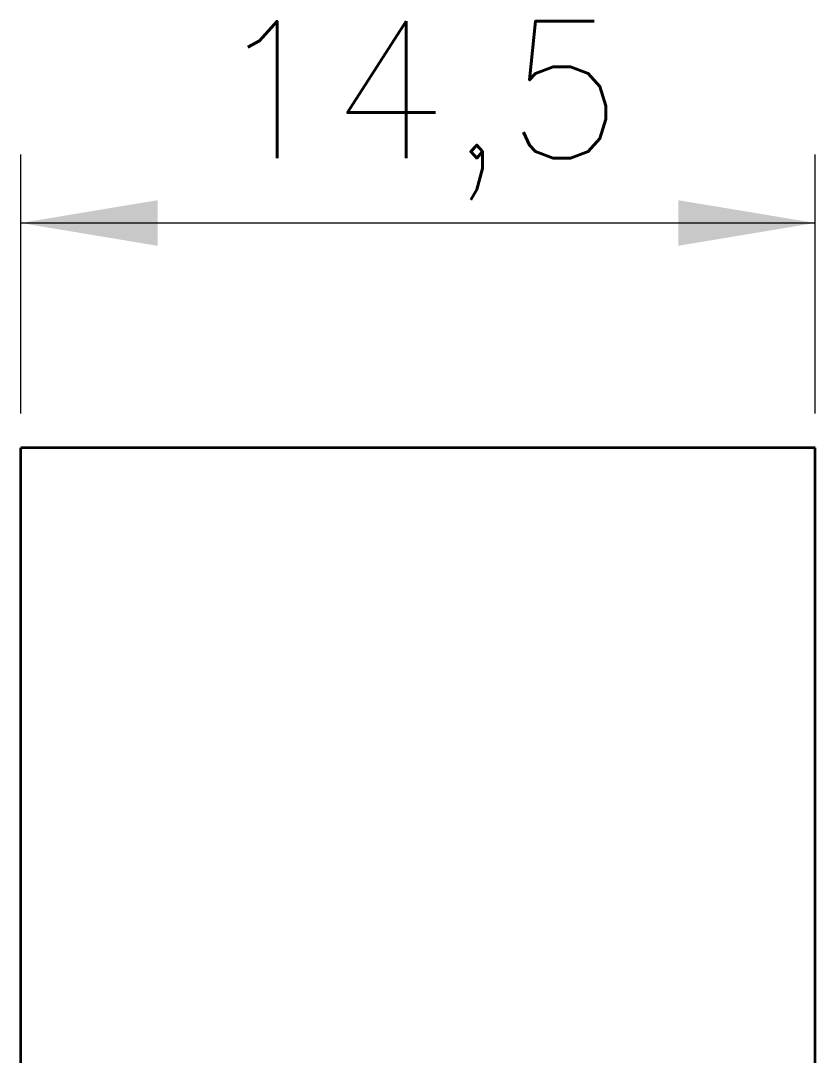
# Model space of a CAD drawing. Header units: millimetres. Extents: x -148 to 148, y -105 to 105.
# Drawn here: x -45.58 to -31.08, y 36.99 to 55.88 of the extents above; entities that cross this region are included whole.
import ezdxf

# ---------------------------------------------------------------- set-up
doc = ezdxf.new("R2010")
doc.units = ezdxf.units.MM
doc.layers.add('尺寸线层', color=3, linetype='Continuous', lineweight=18)
doc.layers.add('粗实线层', color=7, linetype='Continuous', lineweight=35)
doc.styles.get("Standard").update_dxf_attribs({"font": 'txt.shx'})
doc.dimstyles.get("Standard").update_dxf_attribs({"dimtxt": 0.18, "dimasz": 0.18, "dimexe": 0.18, "dimexo": 0.0625, "dimgap": 0.09, "dimtad": 0, "dimtih": 1, "dimtoh": 1, "dimdec": 4, "dimzin": 0, "dimdsep": 46, "dimtxsty": 'Standard', "dimcen": 0.09, "dimdle": 0.36, "dimadec": 0, "dimazin": 0, "dimtfac": 1, "dimtdec": 4, "dimtofl": 0, "dimtmove": 0, "dimatfit": 3, "dimfxl": 0, "dimtolj": 1, "dimarcsym": 0})

# ---------------------------------------------------------------- blocks, each defined once
blk = doc.blocks.new('*X12')
at = {"layer": '尺寸线层', "linetype": 'Continuous'}
for points in [[(-45.58, 52.188), (-43.08, 52.604), (-43.08, 51.771)], [(-31.08, 52.188), (-33.58, 52.604), (-33.58, 51.771)]]:
    blk.add_hatch(color=0, dxfattribs=at).paths.add_polyline_path(points, flags=0)
at = {"layer": '尺寸线层', "color": 0, "linetype": 'Continuous'}
for p, q in [((-45.58, 48.706), (-45.58, 53.438)), ((-31.08, 48.706), (-31.08, 53.438)), ((-45.58, 52.188), (-31.08, 52.188))]:
    blk.add_line(p, q, dxfattribs=at)
at = {"layer": '尺寸线层', "color": 0, "insert": (-38.33, 54.241), "char_height": 2.5, "width": 9.64286, "attachment_point": 5}
blk.add_mtext('14,5', dxfattribs=at)

msp = doc.modelspace()

# ---------------------------------------------------------------- linework, layer by layer
at = {"layer": '粗实线层', "color": 7, "lineweight": 35, "ltscale": 0.4075}
for p, q in [((-45.58, 31.781), (-45.58, 48.081)), ((-31.08, 31.781), (-31.08, 48.081))]:
    msp.add_line(p, q, dxfattribs=at)
at = {"layer": '粗实线层', "color": 7, "lineweight": 35, "ltscale": 0.3625}
msp.add_line((-31.08, 48.081), (-45.58, 48.081), dxfattribs=at)
at = {"layer": '粗实线层', "color": 7, "lineweight": 35, "ltscale": 0.00236}
msp.add_line((-42.672, 48.081), (-42.766, 48.081), dxfattribs=at)
at = {"layer": '粗实线层', "color": 7, "lineweight": 35, "ltscale": 0.000133133}
msp.add_line((-42.666, 48.081), (-42.672, 48.081), dxfattribs=at)
at = {"layer": '粗实线层', "color": 7, "lineweight": 35, "ltscale": 0.000124359}
msp.add_line((-42.661, 48.081), (-42.666, 48.081), dxfattribs=at)
at = {"layer": '粗实线层', "color": 7, "lineweight": 35, "ltscale": 0.000115967}
msp.add_line((-42.657, 48.081), (-42.661, 48.081), dxfattribs=at)
at = {"layer": '粗实线层', "color": 7, "lineweight": 35, "ltscale": 0.000107193}
msp.add_line((-42.652, 48.081), (-42.657, 48.081), dxfattribs=at)
at = {"layer": '粗实线层', "color": 7, "lineweight": 35, "ltscale": 9.86099e-05}
for p, q in [((-42.648, 48.081), (-42.652, 48.081)), ((-37.972, 48.081), (-37.976, 48.081))]:
    msp.add_line(p, q, dxfattribs=at)
at = {"layer": '粗实线层', "color": 7, "lineweight": 35, "ltscale": 9.02176e-05}
msp.add_line((-42.645, 48.081), (-42.648, 48.081), dxfattribs=at)
at = {"layer": '粗实线层', "color": 7, "lineweight": 35, "ltscale": 8.14438e-05}
msp.add_line((-42.641, 48.081), (-42.645, 48.081), dxfattribs=at)
at = {"layer": '粗实线层', "color": 7, "lineweight": 35, "ltscale": 7.30515e-05}
msp.add_line((-42.639, 48.081), (-42.641, 48.081), dxfattribs=at)
at = {"layer": '粗实线层', "color": 7, "lineweight": 35, "ltscale": 6.42777e-05}
msp.add_line((-42.636, 48.081), (-42.639, 48.081), dxfattribs=at)
at = {"layer": '粗实线层', "color": 7, "lineweight": 35, "ltscale": 5.58853e-05}
msp.add_line((-42.634, 48.081), (-42.636, 48.081), dxfattribs=at)
at = {"layer": '粗实线层', "color": 7, "lineweight": 35, "ltscale": 5.18799e-05}
msp.add_line((-42.632, 48.081), (-42.634, 48.081), dxfattribs=at)
at = {"layer": '粗实线层', "color": 7, "lineweight": 35, "ltscale": 5.26428e-05}
msp.add_line((-42.63, 48.081), (-42.632, 48.081), dxfattribs=at)
at = {"layer": '粗实线层', "color": 7, "lineweight": 35, "ltscale": 5.37872e-05}
msp.add_line((-42.627, 48.081), (-42.63, 48.081), dxfattribs=at)
at = {"layer": '粗实线层', "color": 7, "lineweight": 35, "ltscale": 5.43594e-05}
msp.add_line((-42.625, 48.081), (-42.627, 48.081), dxfattribs=at)
at = {"layer": '粗实线层', "color": 7, "lineweight": 35, "ltscale": 5.55038e-05}
msp.add_line((-42.623, 48.081), (-42.625, 48.081), dxfattribs=at)
at = {"layer": '粗实线层', "color": 7, "lineweight": 35, "ltscale": 5.6076e-05}
msp.add_line((-42.621, 48.081), (-42.623, 48.081), dxfattribs=at)
at = {"layer": '粗实线层', "color": 7, "lineweight": 35, "ltscale": 5.70297e-05}
for p, q in [((-42.618, 48.081), (-42.621, 48.081)), ((-37.873, 48.081), (-37.875, 48.081)), ((-35.888, 48.081), (-35.89, 48.081))]:
    msp.add_line(p, q, dxfattribs=at)
at = {"layer": '粗实线层', "color": 7, "lineweight": 35, "ltscale": 5.79834e-05}
msp.add_line((-42.616, 48.081), (-42.618, 48.081), dxfattribs=at)
at = {"layer": '粗实线层', "color": 7, "lineweight": 35, "ltscale": 5.87463e-05}
msp.add_line((-42.614, 48.081), (-42.616, 48.081), dxfattribs=at)
at = {"layer": '粗实线层', "color": 7, "lineweight": 35, "ltscale": 5.97e-05}
msp.add_line((-42.611, 48.081), (-42.614, 48.081), dxfattribs=at)
at = {"layer": '粗实线层', "color": 7, "lineweight": 35, "ltscale": 0.009483}
msp.add_line((-42.232, 48.081), (-42.611, 48.081), dxfattribs=at)
at = {"layer": '粗实线层', "color": 7, "lineweight": 35, "ltscale": 0.001244}
msp.add_line((-42.182, 48.081), (-42.232, 48.081), dxfattribs=at)
at = {"layer": '粗实线层', "color": 7, "lineweight": 35, "ltscale": 0.009612}
msp.add_line((-41.798, 48.081), (-42.182, 48.081), dxfattribs=at)
at = {"layer": '粗实线层', "color": 7, "lineweight": 35, "ltscale": 0.000120163}
msp.add_line((-41.793, 48.081), (-41.798, 48.081), dxfattribs=at)
at = {"layer": '粗实线层', "color": 7, "lineweight": 35, "ltscale": 0.000137329}
for p, q in [((-41.788, 48.081), (-41.793, 48.081)), ((-38.102, 48.081), (-38.107, 48.081)), ((-38.028, 48.081), (-38.034, 48.081))]:
    msp.add_line(p, q, dxfattribs=at)
at = {"layer": '粗实线层', "color": 7, "lineweight": 35, "ltscale": 0.000154305}
for p, q in [((-41.781, 48.081), (-41.788, 48.081)), ((-37.643, 48.081), (-37.649, 48.081))]:
    msp.add_line(p, q, dxfattribs=at)
at = {"layer": '粗实线层', "color": 7, "lineweight": 35, "ltscale": 0.000171661}
msp.add_line((-41.775, 48.081), (-41.781, 48.081), dxfattribs=at)
at = {"layer": '粗实线层', "color": 7, "lineweight": 35, "ltscale": 0.000188828}
msp.add_line((-41.767, 48.081), (-41.775, 48.081), dxfattribs=at)
at = {"layer": '粗实线层', "color": 7, "lineweight": 35, "ltscale": 0.000205994}
for p, q in [((-41.759, 48.081), (-41.767, 48.081)), ((-39.693, 48.081), (-39.701, 48.081))]:
    msp.add_line(p, q, dxfattribs=at)
at = {"layer": '粗实线层', "color": 7, "lineweight": 35, "ltscale": 0.00022316}
msp.add_line((-41.75, 48.081), (-41.759, 48.081), dxfattribs=at)
at = {"layer": '粗实线层', "color": 7, "lineweight": 35, "ltscale": 0.000240326}
msp.add_line((-41.74, 48.081), (-41.75, 48.081), dxfattribs=at)
at = {"layer": '粗实线层', "color": 7, "lineweight": 35, "ltscale": 0.000257301}
msp.add_line((-41.73, 48.081), (-41.74, 48.081), dxfattribs=at)
at = {"layer": '粗实线层', "color": 7, "lineweight": 35, "ltscale": 0.000274658}
msp.add_line((-41.719, 48.081), (-41.73, 48.081), dxfattribs=at)
at = {"layer": '粗实线层', "color": 7, "lineweight": 35, "ltscale": 0.002703}
msp.add_line((-41.611, 48.081), (-41.719, 48.081), dxfattribs=at)
at = {"layer": '粗实线层', "color": 7, "lineweight": 35, "ltscale": 2.91824e-05}
for p, q in [((-41.226, 48.081), (-41.227, 48.081)), ((-34.445, 48.081), (-34.446, 48.081))]:
    msp.add_line(p, q, dxfattribs=at)
at = {"layer": '粗实线层', "color": 7, "lineweight": 35, "ltscale": 8.75473e-05}
for p, q in [((-41.222, 48.081), (-41.226, 48.081)), ((-34.446, 48.081), (-34.449, 48.081))]:
    msp.add_line(p, q, dxfattribs=at)
at = {"layer": '粗实线层', "color": 7, "lineweight": 35, "ltscale": 0.000145912}
for p, q in [((-41.216, 48.081), (-41.222, 48.081)), ((-34.449, 48.081), (-34.455, 48.081))]:
    msp.add_line(p, q, dxfattribs=at)
at = {"layer": '粗实线层', "color": 7, "lineweight": 35, "ltscale": 0.000203896}
msp.add_line((-41.208, 48.081), (-41.216, 48.081), dxfattribs=at)
at = {"layer": '粗实线层', "color": 7, "lineweight": 35, "ltscale": 0.000262642}
msp.add_line((-41.198, 48.081), (-41.208, 48.081), dxfattribs=at)
at = {"layer": '粗实线层', "color": 7, "lineweight": 35, "ltscale": 0.000320816}
for p, q in [((-41.185, 48.081), (-41.198, 48.081)), ((-34.474, 48.081), (-34.487, 48.081))]:
    msp.add_line(p, q, dxfattribs=at)
at = {"layer": '粗实线层', "color": 7, "lineweight": 35, "ltscale": 0.00037899}
msp.add_line((-41.17, 48.081), (-41.185, 48.081), dxfattribs=at)
at = {"layer": '粗实线层', "color": 7, "lineweight": 35, "ltscale": 0.000437546}
for p, q in [((-41.152, 48.081), (-41.17, 48.081)), ((-34.502, 48.081), (-34.519, 48.081))]:
    msp.add_line(p, q, dxfattribs=at)
at = {"layer": '粗实线层', "color": 7, "lineweight": 35, "ltscale": 0.00049572}
msp.add_line((-41.132, 48.081), (-41.152, 48.081), dxfattribs=at)
at = {"layer": '粗实线层', "color": 7, "lineweight": 35, "ltscale": 0.000536346}
msp.add_line((-41.114, 48.081), (-41.136, 48.081), dxfattribs=at)
at = {"layer": '粗实线层', "color": 7, "lineweight": 35, "ltscale": 0.002022}
msp.add_line((-41.033, 48.081), (-41.114, 48.081), dxfattribs=at)
at = {"layer": '粗实线层', "color": 7, "lineweight": 35, "ltscale": 0.001937}
msp.add_line((-40.956, 48.081), (-41.033, 48.081), dxfattribs=at)
at = {"layer": '粗实线层', "color": 7, "lineweight": 35, "ltscale": 0.001852}
msp.add_line((-40.882, 48.081), (-40.956, 48.081), dxfattribs=at)
at = {"layer": '粗实线层', "color": 7, "lineweight": 35, "ltscale": 0.001767}
msp.add_line((-40.811, 48.081), (-40.882, 48.081), dxfattribs=at)
at = {"layer": '粗实线层', "color": 7, "lineweight": 35, "ltscale": 0.001682}
msp.add_line((-40.744, 48.081), (-40.811, 48.081), dxfattribs=at)
at = {"layer": '粗实线层', "color": 7, "lineweight": 35, "ltscale": 0.001597}
msp.add_line((-40.68, 48.081), (-40.744, 48.081), dxfattribs=at)
at = {"layer": '粗实线层', "color": 7, "lineweight": 35, "ltscale": 0.001511}
msp.add_line((-40.619, 48.081), (-40.68, 48.081), dxfattribs=at)
at = {"layer": '粗实线层', "color": 7, "lineweight": 35, "ltscale": 0.001426}
msp.add_line((-40.562, 48.081), (-40.619, 48.081), dxfattribs=at)
at = {"layer": '粗实线层', "color": 7, "lineweight": 35, "ltscale": 0.001341}
msp.add_line((-40.509, 48.081), (-40.562, 48.081), dxfattribs=at)
at = {"layer": '粗实线层', "color": 7, "lineweight": 35, "ltscale": 0.001256}
msp.add_line((-40.459, 48.081), (-40.509, 48.081), dxfattribs=at)
at = {"layer": '粗实线层', "color": 7, "lineweight": 35, "ltscale": 0.001153}
msp.add_line((-40.412, 48.081), (-40.459, 48.081), dxfattribs=at)
at = {"layer": '粗实线层', "color": 7, "lineweight": 35, "ltscale": 0.001031}
msp.add_line((-40.371, 48.081), (-40.412, 48.081), dxfattribs=at)
at = {"layer": '粗实线层', "color": 7, "lineweight": 35, "ltscale": 0.000909996}
msp.add_line((-40.335, 48.081), (-40.371, 48.081), dxfattribs=at)
at = {"layer": '粗实线层', "color": 7, "lineweight": 35, "ltscale": 0.000788689}
msp.add_line((-40.303, 48.081), (-40.335, 48.081), dxfattribs=at)
at = {"layer": '粗实线层', "color": 7, "lineweight": 35, "ltscale": 0.000667572}
msp.add_line((-40.276, 48.081), (-40.303, 48.081), dxfattribs=at)
at = {"layer": '粗实线层', "color": 7, "lineweight": 35, "ltscale": 0.000546074}
msp.add_line((-40.255, 48.081), (-40.276, 48.081), dxfattribs=at)
at = {"layer": '粗实线层', "color": 7, "lineweight": 35, "ltscale": 0.000424767}
msp.add_line((-40.238, 48.081), (-40.255, 48.081), dxfattribs=at)
at = {"layer": '粗实线层', "color": 7, "lineweight": 35, "ltscale": 0.000303268}
msp.add_line((-40.226, 48.081), (-40.238, 48.081), dxfattribs=at)
at = {"layer": '粗实线层', "color": 7, "lineweight": 35, "ltscale": 0.000181961}
msp.add_line((-40.218, 48.081), (-40.226, 48.081), dxfattribs=at)
at = {"layer": '粗实线层', "color": 7, "lineweight": 35, "ltscale": 6.08444e-05}
msp.add_line((-40.216, 48.081), (-40.218, 48.081), dxfattribs=at)
at = {"layer": '粗实线层', "color": 7, "lineweight": 35, "ltscale": 3.03268e-05}
for p, q in [((-39.93, 48.081), (-39.931, 48.081)), ((-37.866, 48.081), (-37.867, 48.081))]:
    msp.add_line(p, q, dxfattribs=at)
at = {"layer": '粗实线层', "color": 7, "lineweight": 35, "ltscale": 5.0354e-05}
for p, q in [((-39.928, 48.081), (-39.93, 48.081)), ((-37.87, 48.081), (-37.873, 48.081))]:
    msp.add_line(p, q, dxfattribs=at)
at = {"layer": '粗实线层', "color": 7, "lineweight": 35, "ltscale": 7.01904e-05}
msp.add_line((-39.925, 48.081), (-39.928, 48.081), dxfattribs=at)
at = {"layer": '粗实线层', "color": 7, "lineweight": 35, "ltscale": 9.05991e-05}
for p, q in [((-39.921, 48.081), (-39.925, 48.081)), ((-39.407, 48.081), (-39.411, 48.081))]:
    msp.add_line(p, q, dxfattribs=at)
at = {"layer": '粗实线层', "color": 7, "lineweight": 35, "ltscale": 0.000110626}
for p, q in [((-39.917, 48.081), (-39.921, 48.081)), ((-39.663, 48.081), (-39.667, 48.081)), ((-39.427, 48.081), (-39.431, 48.081)), ((-38.084, 48.081), (-38.089, 48.081)), ((-38.009, 48.081), (-38.013, 48.081))]:
    msp.add_line(p, q, dxfattribs=at)
at = {"layer": '粗实线层', "color": 7, "lineweight": 35, "ltscale": 0.000130653}
for p, q in [((-39.912, 48.081), (-39.917, 48.081)), ((-39.667, 48.081), (-39.672, 48.081)), ((-38.023, 48.081), (-38.028, 48.081))]:
    msp.add_line(p, q, dxfattribs=at)
at = {"layer": '粗实线层', "color": 7, "lineweight": 35, "ltscale": 0.000150871}
for p, q in [((-39.906, 48.081), (-39.912, 48.081)), ((-39.672, 48.081), (-39.678, 48.081)), ((-38.039, 48.081), (-38.045, 48.081))]:
    msp.add_line(p, q, dxfattribs=at)
at = {"layer": '粗实线层', "color": 7, "lineweight": 35, "ltscale": 0.000171089}
for p, q in [((-39.899, 48.081), (-39.906, 48.081)), ((-39.678, 48.081), (-39.685, 48.081))]:
    msp.add_line(p, q, dxfattribs=at)
at = {"layer": '粗实线层', "color": 7, "lineweight": 35, "ltscale": 0.000191116}
msp.add_line((-39.891, 48.081), (-39.899, 48.081), dxfattribs=at)
at = {"layer": '粗实线层', "color": 7, "lineweight": 35, "ltscale": 0.000205803}
msp.add_line((-39.883, 48.081), (-39.891, 48.081), dxfattribs=at)
at = {"layer": '粗实线层', "color": 7, "lineweight": 35, "ltscale": 0.000215149}
for p, q in [((-39.874, 48.081), (-39.883, 48.081)), ((-39.701, 48.081), (-39.71, 48.081))]:
    msp.add_line(p, q, dxfattribs=at)
at = {"layer": '粗实线层', "color": 7, "lineweight": 35, "ltscale": 0.000224495}
msp.add_line((-39.866, 48.081), (-39.874, 48.081), dxfattribs=at)
at = {"layer": '粗实线层', "color": 7, "lineweight": 35, "ltscale": 0.000234032}
for p, q in [((-39.856, 48.081), (-39.866, 48.081)), ((-39.719, 48.081), (-39.728, 48.081))]:
    msp.add_line(p, q, dxfattribs=at)
at = {"layer": '粗实线层', "color": 7, "lineweight": 35, "ltscale": 0.000243378}
msp.add_line((-39.846, 48.081), (-39.856, 48.081), dxfattribs=at)
at = {"layer": '粗实线层', "color": 7, "lineweight": 35, "ltscale": 0.000252724}
for p, q in [((-39.836, 48.081), (-39.846, 48.081)), ((-39.738, 48.081), (-39.748, 48.081))]:
    msp.add_line(p, q, dxfattribs=at)
at = {"layer": '粗实线层', "color": 7, "lineweight": 35, "ltscale": 0.00026226}
for p, q in [((-39.826, 48.081), (-39.836, 48.081)), ((-39.748, 48.081), (-39.758, 48.081))]:
    msp.add_line(p, q, dxfattribs=at)
at = {"layer": '粗实线层', "color": 7, "lineweight": 35, "ltscale": 0.000271416}
for p, q in [((-39.815, 48.081), (-39.826, 48.081)), ((-39.758, 48.081), (-39.769, 48.081))]:
    msp.add_line(p, q, dxfattribs=at)
at = {"layer": '粗实线层', "color": 7, "lineweight": 35, "ltscale": 0.000280952}
for p, q in [((-39.804, 48.081), (-39.815, 48.081)), ((-39.769, 48.081), (-39.78, 48.081))]:
    msp.add_line(p, q, dxfattribs=at)
at = {"layer": '粗实线层', "color": 7, "lineweight": 35, "ltscale": 0.000290298}
for p, q in [((-39.792, 48.081), (-39.804, 48.081)), ((-39.78, 48.081), (-39.792, 48.081))]:
    msp.add_line(p, q, dxfattribs=at)
at = {"layer": '粗实线层', "color": 7, "lineweight": 35, "ltscale": 0.000243187}
msp.add_line((-39.728, 48.081), (-39.738, 48.081), dxfattribs=at)
at = {"layer": '粗实线层', "color": 7, "lineweight": 35, "ltscale": 0.000224686}
msp.add_line((-39.71, 48.081), (-39.719, 48.081), dxfattribs=at)
at = {"layer": '粗实线层', "color": 7, "lineweight": 35, "ltscale": 0.000190926}
msp.add_line((-39.685, 48.081), (-39.693, 48.081), dxfattribs=at)
at = {"layer": '粗实线层', "color": 7, "lineweight": 35, "ltscale": 9.04083e-05}
for p, q in [((-39.659, 48.081), (-39.663, 48.081)), ((-37.592, 48.081), (-37.596, 48.081))]:
    msp.add_line(p, q, dxfattribs=at)
at = {"layer": '粗实线层', "color": 7, "lineweight": 35, "ltscale": 7.05719e-05}
msp.add_line((-39.656, 48.081), (-39.659, 48.081), dxfattribs=at)
at = {"layer": '粗实线层', "color": 7, "lineweight": 35, "ltscale": 5.01633e-05}
msp.add_line((-39.654, 48.081), (-39.656, 48.081), dxfattribs=at)
at = {"layer": '粗实线层', "color": 7, "lineweight": 35, "ltscale": 3.01361e-05}
msp.add_line((-39.653, 48.081), (-39.654, 48.081), dxfattribs=at)
at = {"layer": '粗实线层', "color": 7, "lineweight": 35, "ltscale": 2.61307e-05}
msp.add_line((-39.474, 48.081), (-39.475, 48.081), dxfattribs=at)
at = {"layer": '粗实线层', "color": 7, "lineweight": 35, "ltscale": 4.36783e-05}
msp.add_line((-39.473, 48.081), (-39.474, 48.081), dxfattribs=at)
at = {"layer": '粗实线层', "color": 7, "lineweight": 35, "ltscale": 6.10352e-05}
msp.add_line((-39.47, 48.081), (-39.473, 48.081), dxfattribs=at)
at = {"layer": '粗实线层', "color": 7, "lineweight": 35, "ltscale": 7.82013e-05}
msp.add_line((-39.467, 48.081), (-39.47, 48.081), dxfattribs=at)
at = {"layer": '粗实线层', "color": 7, "lineweight": 35, "ltscale": 9.59396e-05}
msp.add_line((-39.463, 48.081), (-39.467, 48.081), dxfattribs=at)
at = {"layer": '粗实线层', "color": 7, "lineweight": 35, "ltscale": 0.000113297}
for p, q in [((-39.459, 48.081), (-39.463, 48.081)), ((-38.075, 48.081), (-38.08, 48.081))]:
    msp.add_line(p, q, dxfattribs=at)
at = {"layer": '粗实线层', "color": 7, "lineweight": 35, "ltscale": 0.000130844}
msp.add_line((-39.453, 48.081), (-39.459, 48.081), dxfattribs=at)
at = {"layer": '粗实线层', "color": 7, "lineweight": 35, "ltscale": 0.00014801}
msp.add_line((-39.447, 48.081), (-39.453, 48.081), dxfattribs=at)
at = {"layer": '粗实线层', "color": 7, "lineweight": 35, "ltscale": 0.000165749}
msp.add_line((-39.441, 48.081), (-39.447, 48.081), dxfattribs=at)
at = {"layer": '粗实线层', "color": 7, "lineweight": 35, "ltscale": 0.000118637}
for p, q in [((-39.436, 48.081), (-39.441, 48.081)), ((-38.056, 48.081), (-38.061, 48.081))]:
    msp.add_line(p, q, dxfattribs=at)
at = {"layer": '粗实线层', "color": 7, "lineweight": 35, "ltscale": 0.000114632}
for p, q in [((-39.431, 48.081), (-39.436, 48.081)), ((-38.071, 48.081), (-38.075, 48.081))]:
    msp.add_line(p, q, dxfattribs=at)
at = {"layer": '粗实线层', "color": 7, "lineweight": 35, "ltscale": 0.000106621}
msp.add_line((-39.423, 48.081), (-39.427, 48.081), dxfattribs=at)
at = {"layer": '粗实线层', "color": 7, "lineweight": 35, "ltscale": 0.000102615}
for p, q in [((-39.419, 48.081), (-39.423, 48.081)), ((-37.984, 48.081), (-37.988, 48.081))]:
    msp.add_line(p, q, dxfattribs=at)
at = {"layer": '粗实线层', "color": 7, "lineweight": 35, "ltscale": 9.84192e-05}
msp.add_line((-39.415, 48.081), (-39.419, 48.081), dxfattribs=at)
at = {"layer": '粗实线层', "color": 7, "lineweight": 35, "ltscale": 9.46045e-05}
for p, q in [((-39.411, 48.081), (-39.415, 48.081)), ((-37.96, 48.081), (-37.964, 48.081))]:
    msp.add_line(p, q, dxfattribs=at)
at = {"layer": '粗实线层', "color": 7, "lineweight": 35, "ltscale": 8.64029e-05}
msp.add_line((-39.404, 48.081), (-39.407, 48.081), dxfattribs=at)
at = {"layer": '粗实线层', "color": 7, "lineweight": 35, "ltscale": 8.23975e-05}
msp.add_line((-39.401, 48.081), (-39.404, 48.081), dxfattribs=at)
at = {"layer": '粗实线层', "color": 7, "lineweight": 35, "ltscale": 0.00013485}
msp.add_line((-39.395, 48.081), (-39.401, 48.081), dxfattribs=at)
at = {"layer": '粗实线层', "color": 7, "lineweight": 35, "ltscale": 0.000135994}
msp.add_line((-39.39, 48.081), (-39.395, 48.081), dxfattribs=at)
at = {"layer": '粗实线层', "color": 7, "lineweight": 35, "ltscale": 0.00013752}
msp.add_line((-39.384, 48.081), (-39.39, 48.081), dxfattribs=at)
at = {"layer": '粗实线层', "color": 7, "lineweight": 35, "ltscale": 0.000138855}
msp.add_line((-39.379, 48.081), (-39.384, 48.081), dxfattribs=at)
at = {"layer": '粗实线层', "color": 7, "lineweight": 35, "ltscale": 0.000139999}
msp.add_line((-39.373, 48.081), (-39.379, 48.081), dxfattribs=at)
at = {"layer": '粗实线层', "color": 7, "lineweight": 35, "ltscale": 0.000141525}
msp.add_line((-39.367, 48.081), (-39.373, 48.081), dxfattribs=at)
at = {"layer": '粗实线层', "color": 7, "lineweight": 35, "ltscale": 0.00014286}
msp.add_line((-39.362, 48.081), (-39.367, 48.081), dxfattribs=at)
at = {"layer": '粗实线层', "color": 7, "lineweight": 35, "ltscale": 0.000144005}
msp.add_line((-39.356, 48.081), (-39.362, 48.081), dxfattribs=at)
at = {"layer": '粗实线层', "color": 7, "lineweight": 35, "ltscale": 0.000145531}
msp.add_line((-39.35, 48.081), (-39.356, 48.081), dxfattribs=at)
at = {"layer": '粗实线层', "color": 7, "lineweight": 35, "ltscale": 0.000146866}
msp.add_line((-39.344, 48.081), (-39.35, 48.081), dxfattribs=at)
at = {"layer": '粗实线层', "color": 7, "lineweight": 35, "ltscale": 0.000164223}
msp.add_line((-39.338, 48.081), (-39.344, 48.081), dxfattribs=at)
at = {"layer": '粗实线层', "color": 7, "lineweight": 35, "ltscale": 0.000197792}
for p, q in [((-39.33, 48.081), (-39.338, 48.081)), ((-38.121, 48.081), (-38.129, 48.081))]:
    msp.add_line(p, q, dxfattribs=at)
at = {"layer": '粗实线层', "color": 7, "lineweight": 35, "ltscale": 0.000231361}
msp.add_line((-39.321, 48.081), (-39.33, 48.081), dxfattribs=at)
at = {"layer": '粗实线层', "color": 7, "lineweight": 35, "ltscale": 0.00026474}
msp.add_line((-39.31, 48.081), (-39.321, 48.081), dxfattribs=at)
at = {"layer": '粗实线层', "color": 7, "lineweight": 35, "ltscale": 0.000298309}
for p, q in [((-39.298, 48.081), (-39.31, 48.081)), ((-38.168, 48.081), (-38.18, 48.081))]:
    msp.add_line(p, q, dxfattribs=at)
at = {"layer": '粗实线层', "color": 7, "lineweight": 35, "ltscale": 0.000331879}
msp.add_line((-39.285, 48.081), (-39.298, 48.081), dxfattribs=at)
at = {"layer": '粗实线层', "color": 7, "lineweight": 35, "ltscale": 0.000365448}
msp.add_line((-39.27, 48.081), (-39.285, 48.081), dxfattribs=at)
at = {"layer": '粗实线层', "color": 7, "lineweight": 35, "ltscale": 0.000398827}
msp.add_line((-39.254, 48.081), (-39.27, 48.081), dxfattribs=at)
at = {"layer": '粗实线层', "color": 7, "lineweight": 35, "ltscale": 0.000432396}
msp.add_line((-39.237, 48.081), (-39.254, 48.081), dxfattribs=at)
at = {"layer": '粗实线层', "color": 7, "lineweight": 35, "ltscale": 0.000465965}
msp.add_line((-39.218, 48.081), (-39.237, 48.081), dxfattribs=at)
at = {"layer": '粗实线层', "color": 7, "lineweight": 35, "ltscale": 0.025946}
msp.add_line((-38.18, 48.081), (-39.218, 48.081), dxfattribs=at)
at = {"layer": '粗实线层', "color": 7, "lineweight": 35, "ltscale": 0.000278282}
msp.add_line((-38.157, 48.081), (-38.168, 48.081), dxfattribs=at)
at = {"layer": '粗实线层', "color": 7, "lineweight": 35, "ltscale": 0.000258064}
msp.add_line((-38.147, 48.081), (-38.157, 48.081), dxfattribs=at)
at = {"layer": '粗实线层', "color": 7, "lineweight": 35, "ltscale": 0.000238037}
msp.add_line((-38.137, 48.081), (-38.147, 48.081), dxfattribs=at)
at = {"layer": '粗实线层', "color": 7, "lineweight": 35, "ltscale": 0.000217819}
msp.add_line((-38.129, 48.081), (-38.137, 48.081), dxfattribs=at)
at = {"layer": '粗实线层', "color": 7, "lineweight": 35, "ltscale": 0.000177765}
msp.add_line((-38.114, 48.081), (-38.121, 48.081), dxfattribs=at)
at = {"layer": '粗实线层', "color": 7, "lineweight": 35, "ltscale": 0.000157547}
for p, q in [((-38.107, 48.081), (-38.114, 48.081)), ((-38.045, 48.081), (-38.052, 48.081))]:
    msp.add_line(p, q, dxfattribs=at)
at = {"layer": '粗实线层', "color": 7, "lineweight": 35, "ltscale": 0.000117302}
for p, q in [((-38.097, 48.081), (-38.102, 48.081)), ((-38.061, 48.081), (-38.066, 48.081)), ((-38.013, 48.081), (-38.018, 48.081))]:
    msp.add_line(p, q, dxfattribs=at)
at = {"layer": '粗实线层', "color": 7, "lineweight": 35, "ltscale": 0.000107956}
msp.add_line((-38.093, 48.081), (-38.097, 48.081), dxfattribs=at)
at = {"layer": '粗实线层', "color": 7, "lineweight": 35, "ltscale": 0.000109291}
msp.add_line((-38.089, 48.081), (-38.093, 48.081), dxfattribs=at)
at = {"layer": '粗实线层', "color": 7, "lineweight": 35, "ltscale": 0.000111961}
msp.add_line((-38.08, 48.081), (-38.084, 48.081), dxfattribs=at)
at = {"layer": '粗实线层', "color": 7, "lineweight": 35, "ltscale": 0.000116158}
msp.add_line((-38.066, 48.081), (-38.071, 48.081), dxfattribs=at)
at = {"layer": '粗实线层', "color": 7, "lineweight": 35, "ltscale": 0.000119972}
msp.add_line((-38.052, 48.081), (-38.056, 48.081), dxfattribs=at)
at = {"layer": '粗实线层', "color": 7, "lineweight": 35, "ltscale": 0.000144196}
msp.add_line((-38.034, 48.081), (-38.039, 48.081), dxfattribs=at)
at = {"layer": '粗实线层', "color": 7, "lineweight": 35, "ltscale": 0.000124168}
msp.add_line((-38.018, 48.081), (-38.023, 48.081), dxfattribs=at)
at = {"layer": '粗实线层', "color": 7, "lineweight": 35, "ltscale": 0.000103951}
for p, q in [((-38.005, 48.081), (-38.009, 48.081)), ((-37.988, 48.081), (-37.992, 48.081))]:
    msp.add_line(p, q, dxfattribs=at)
at = {"layer": '粗实线层', "color": 7, "lineweight": 35, "ltscale": 9.72748e-05}
for p, q in [((-38.001, 48.081), (-38.005, 48.081)), ((-37.968, 48.081), (-37.972, 48.081))]:
    msp.add_line(p, q, dxfattribs=at)
at = {"layer": '粗实线层', "color": 7, "lineweight": 35, "ltscale": 0.00010643}
msp.add_line((-37.996, 48.081), (-38.001, 48.081), dxfattribs=at)
at = {"layer": '粗实线层', "color": 7, "lineweight": 35, "ltscale": 0.000105286}
msp.add_line((-37.992, 48.081), (-37.996, 48.081), dxfattribs=at)
at = {"layer": '粗实线层', "color": 7, "lineweight": 35, "ltscale": 0.000101089}
msp.add_line((-37.98, 48.081), (-37.984, 48.081), dxfattribs=at)
at = {"layer": '粗实线层', "color": 7, "lineweight": 35, "ltscale": 9.99451e-05}
msp.add_line((-37.976, 48.081), (-37.98, 48.081), dxfattribs=at)
at = {"layer": '粗实线层', "color": 7, "lineweight": 35, "ltscale": 9.57489e-05}
msp.add_line((-37.964, 48.081), (-37.968, 48.081), dxfattribs=at)
at = {"layer": '粗实线层', "color": 7, "lineweight": 35, "ltscale": 0.002078}
msp.add_line((-37.877, 48.081), (-37.96, 48.081), dxfattribs=at)
at = {"layer": '粗实线层', "color": 7, "lineweight": 35, "ltscale": 6.35147e-05}
msp.add_line((-37.875, 48.081), (-37.877, 48.081), dxfattribs=at)
at = {"layer": '粗实线层', "color": 7, "lineweight": 35, "ltscale": 4.34875e-05}
msp.add_line((-37.869, 48.081), (-37.87, 48.081), dxfattribs=at)
at = {"layer": '粗实线层', "color": 7, "lineweight": 35, "ltscale": 3.68118e-05}
msp.add_line((-37.867, 48.081), (-37.869, 48.081), dxfattribs=at)
at = {"layer": '粗实线层', "color": 7, "lineweight": 35, "ltscale": 0.003687}
msp.add_line((-37.679, 48.081), (-37.826, 48.081), dxfattribs=at)
at = {"layer": '粗实线层', "color": 7, "lineweight": 35, "ltscale": 0.00020771}
msp.add_line((-37.671, 48.081), (-37.679, 48.081), dxfattribs=at)
at = {"layer": '粗实线层', "color": 7, "lineweight": 35, "ltscale": 0.00019455}
msp.add_line((-37.663, 48.081), (-37.671, 48.081), dxfattribs=at)
at = {"layer": '粗实线层', "color": 7, "lineweight": 35, "ltscale": 0.000181007}
msp.add_line((-37.656, 48.081), (-37.663, 48.081), dxfattribs=at)
at = {"layer": '粗实线层', "color": 7, "lineweight": 35, "ltscale": 0.000167465}
msp.add_line((-37.649, 48.081), (-37.656, 48.081), dxfattribs=at)
at = {"layer": '粗实线层', "color": 7, "lineweight": 35, "ltscale": 0.000140762}
msp.add_line((-37.637, 48.081), (-37.643, 48.081), dxfattribs=at)
at = {"layer": '粗实线层', "color": 7, "lineweight": 35, "ltscale": 0.000127411}
msp.add_line((-37.632, 48.081), (-37.637, 48.081), dxfattribs=at)
at = {"layer": '粗实线层', "color": 7, "lineweight": 35, "ltscale": 0.000114059}
msp.add_line((-37.627, 48.081), (-37.632, 48.081), dxfattribs=at)
at = {"layer": '粗实线层', "color": 7, "lineweight": 35, "ltscale": 0.000100517}
msp.add_line((-37.623, 48.081), (-37.627, 48.081), dxfattribs=at)
at = {"layer": '粗实线层', "color": 7, "lineweight": 35, "ltscale": 8.71658e-05}
msp.add_line((-37.62, 48.081), (-37.623, 48.081), dxfattribs=at)
at = {"layer": '粗实线层', "color": 7, "lineweight": 35, "ltscale": 8.10623e-05}
msp.add_line((-37.617, 48.081), (-37.62, 48.081), dxfattribs=at)
at = {"layer": '粗实线层', "color": 7, "lineweight": 35, "ltscale": 8.25882e-05}
msp.add_line((-37.613, 48.081), (-37.617, 48.081), dxfattribs=at)
at = {"layer": '粗实线层', "color": 7, "lineweight": 35, "ltscale": 8.37326e-05}
msp.add_line((-37.61, 48.081), (-37.613, 48.081), dxfattribs=at)
at = {"layer": '粗实线层', "color": 7, "lineweight": 35, "ltscale": 8.50677e-05}
msp.add_line((-37.607, 48.081), (-37.61, 48.081), dxfattribs=at)
at = {"layer": '粗实线层', "color": 7, "lineweight": 35, "ltscale": 8.65936e-05}
msp.add_line((-37.603, 48.081), (-37.607, 48.081), dxfattribs=at)
at = {"layer": '粗实线层', "color": 7, "lineweight": 35, "ltscale": 8.7738e-05}
msp.add_line((-37.6, 48.081), (-37.603, 48.081), dxfattribs=at)
at = {"layer": '粗实线层', "color": 7, "lineweight": 35, "ltscale": 8.92639e-05}
msp.add_line((-37.596, 48.081), (-37.6, 48.081), dxfattribs=at)
at = {"layer": '粗实线层', "color": 7, "lineweight": 35, "ltscale": 9.19342e-05}
msp.add_line((-37.589, 48.081), (-37.592, 48.081), dxfattribs=at)
at = {"layer": '粗实线层', "color": 7, "lineweight": 35, "ltscale": 9.32694e-05}
msp.add_line((-37.585, 48.081), (-37.589, 48.081), dxfattribs=at)
at = {"layer": '粗实线层', "color": 7, "lineweight": 35, "ltscale": 0.014816}
msp.add_line((-36.992, 48.081), (-37.585, 48.081), dxfattribs=at)
at = {"layer": '粗实线层', "color": 7, "lineweight": 35, "ltscale": 0.001944}
msp.add_line((-36.915, 48.081), (-36.992, 48.081), dxfattribs=at)
at = {"layer": '粗实线层', "color": 7, "lineweight": 35, "ltscale": 0.015018}
msp.add_line((-36.314, 48.081), (-36.915, 48.081), dxfattribs=at)
at = {"layer": '粗实线层', "color": 7, "lineweight": 35, "ltscale": 0.000187683}
msp.add_line((-36.306, 48.081), (-36.314, 48.081), dxfattribs=at)
at = {"layer": '粗实线层', "color": 7, "lineweight": 35, "ltscale": 0.000214767}
msp.add_line((-36.298, 48.081), (-36.306, 48.081), dxfattribs=at)
at = {"layer": '粗实线层', "color": 7, "lineweight": 35, "ltscale": 0.00024128}
msp.add_line((-36.288, 48.081), (-36.298, 48.081), dxfattribs=at)
at = {"layer": '粗实线层', "color": 7, "lineweight": 35, "ltscale": 0.000268173}
msp.add_line((-36.277, 48.081), (-36.288, 48.081), dxfattribs=at)
at = {"layer": '粗实线层', "color": 7, "lineweight": 35, "ltscale": 0.000294876}
msp.add_line((-36.266, 48.081), (-36.277, 48.081), dxfattribs=at)
at = {"layer": '粗实线层', "color": 7, "lineweight": 35, "ltscale": 0.00032196}
msp.add_line((-36.253, 48.081), (-36.266, 48.081), dxfattribs=at)
at = {"layer": '粗实线层', "color": 7, "lineweight": 35, "ltscale": 0.000348473}
msp.add_line((-36.239, 48.081), (-36.253, 48.081), dxfattribs=at)
at = {"layer": '粗实线层', "color": 7, "lineweight": 35, "ltscale": 0.000375557}
msp.add_line((-36.224, 48.081), (-36.239, 48.081), dxfattribs=at)
at = {"layer": '粗实线层', "color": 7, "lineweight": 35, "ltscale": 0.00040226}
msp.add_line((-36.208, 48.081), (-36.224, 48.081), dxfattribs=at)
at = {"layer": '粗实线层', "color": 7, "lineweight": 35, "ltscale": 0.000428963}
msp.add_line((-36.191, 48.081), (-36.208, 48.081), dxfattribs=at)
at = {"layer": '粗实线层', "color": 7, "lineweight": 35, "ltscale": 0.004224}
msp.add_line((-36.022, 48.081), (-36.191, 48.081), dxfattribs=at)
at = {"layer": '粗实线层', "color": 7, "lineweight": 35, "ltscale": 0.000871658}
msp.add_line((-35.906, 48.081), (-35.941, 48.081), dxfattribs=at)
at = {"layer": '粗实线层', "color": 7, "lineweight": 35, "ltscale": 0.000603294}
msp.add_line((-35.882, 48.081), (-35.906, 48.081), dxfattribs=at)
at = {"layer": '粗实线层', "color": 7, "lineweight": 35, "ltscale": 2.89917e-05}
msp.add_line((-35.894, 48.081), (-35.895, 48.081), dxfattribs=at)
at = {"layer": '粗实线层', "color": 7, "lineweight": 35, "ltscale": 3.8147e-05}
msp.add_line((-35.892, 48.081), (-35.894, 48.081), dxfattribs=at)
at = {"layer": '粗实线层', "color": 7, "lineweight": 35, "ltscale": 4.7493e-05}
msp.add_line((-35.89, 48.081), (-35.892, 48.081), dxfattribs=at)
at = {"layer": '粗实线层', "color": 7, "lineweight": 35, "ltscale": 6.63757e-05}
msp.add_line((-35.885, 48.081), (-35.888, 48.081), dxfattribs=at)
at = {"layer": '粗实线层', "color": 7, "lineweight": 35, "ltscale": 7.57217e-05}
msp.add_line((-35.882, 48.081), (-35.885, 48.081), dxfattribs=at)
at = {"layer": '粗实线层', "color": 7, "lineweight": 35, "ltscale": 0.000538444}
msp.add_line((-35.861, 48.081), (-35.882, 48.081), dxfattribs=at)
at = {"layer": '粗实线层', "color": 7, "lineweight": 35, "ltscale": 0.000542259}
msp.add_line((-35.839, 48.081), (-35.861, 48.081), dxfattribs=at)
at = {"layer": '粗实线层', "color": 7, "lineweight": 35, "ltscale": 0.000546455}
msp.add_line((-35.817, 48.081), (-35.839, 48.081), dxfattribs=at)
at = {"layer": '粗实线层', "color": 7, "lineweight": 35, "ltscale": 0.000550461}
msp.add_line((-35.795, 48.081), (-35.817, 48.081), dxfattribs=at)
at = {"layer": '粗实线层', "color": 7, "lineweight": 35, "ltscale": 0.000554466}
msp.add_line((-35.773, 48.081), (-35.795, 48.081), dxfattribs=at)
at = {"layer": '粗实线层', "color": 7, "lineweight": 35, "ltscale": 0.000558472}
msp.add_line((-35.75, 48.081), (-35.773, 48.081), dxfattribs=at)
at = {"layer": '粗实线层', "color": 7, "lineweight": 35, "ltscale": 0.000562477}
msp.add_line((-35.728, 48.081), (-35.75, 48.081), dxfattribs=at)
at = {"layer": '粗实线层', "color": 7, "lineweight": 35, "ltscale": 0.000566483}
msp.add_line((-35.705, 48.081), (-35.728, 48.081), dxfattribs=at)
at = {"layer": '粗实线层', "color": 7, "lineweight": 35, "ltscale": 0.000570679}
msp.add_line((-35.683, 48.081), (-35.705, 48.081), dxfattribs=at)
at = {"layer": '粗实线层', "color": 7, "lineweight": 35, "ltscale": 0.000574493}
msp.add_line((-35.66, 48.081), (-35.683, 48.081), dxfattribs=at)
at = {"layer": '粗实线层', "color": 7, "lineweight": 35, "ltscale": 0.000606728}
msp.add_line((-35.635, 48.081), (-35.66, 48.081), dxfattribs=at)
at = {"layer": '粗实线层', "color": 7, "lineweight": 35, "ltscale": 0.000667191}
msp.add_line((-35.609, 48.081), (-35.635, 48.081), dxfattribs=at)
at = {"layer": '粗实线层', "color": 7, "lineweight": 35, "ltscale": 0.000727272}
msp.add_line((-35.579, 48.081), (-35.609, 48.081), dxfattribs=at)
at = {"layer": '粗实线层', "color": 7, "lineweight": 35, "ltscale": 0.000787735}
msp.add_line((-35.548, 48.081), (-35.579, 48.081), dxfattribs=at)
at = {"layer": '粗实线层', "color": 7, "lineweight": 35, "ltscale": 0.000848198}
msp.add_line((-35.514, 48.081), (-35.548, 48.081), dxfattribs=at)
at = {"layer": '粗实线层', "color": 7, "lineweight": 35, "ltscale": 0.00090847}
msp.add_line((-35.478, 48.081), (-35.514, 48.081), dxfattribs=at)
at = {"layer": '粗实线层', "color": 7, "lineweight": 35, "ltscale": 0.000968742}
msp.add_line((-35.439, 48.081), (-35.478, 48.081), dxfattribs=at)
at = {"layer": '粗实线层', "color": 7, "lineweight": 35, "ltscale": 0.001029}
msp.add_line((-35.398, 48.081), (-35.439, 48.081), dxfattribs=at)
at = {"layer": '粗实线层', "color": 7, "lineweight": 35, "ltscale": 0.001089}
msp.add_line((-35.354, 48.081), (-35.398, 48.081), dxfattribs=at)
at = {"layer": '粗实线层', "color": 7, "lineweight": 35, "ltscale": 0.00115}
msp.add_line((-35.308, 48.081), (-35.354, 48.081), dxfattribs=at)
at = {"layer": '粗实线层', "color": 7, "lineweight": 35, "ltscale": 0.001145}
msp.add_line((-35.262, 48.081), (-35.308, 48.081), dxfattribs=at)
at = {"layer": '粗实线层', "color": 7, "lineweight": 35, "ltscale": 0.00113}
msp.add_line((-35.217, 48.081), (-35.262, 48.081), dxfattribs=at)
at = {"layer": '粗实线层', "color": 7, "lineweight": 35, "ltscale": 0.001115}
msp.add_line((-35.173, 48.081), (-35.217, 48.081), dxfattribs=at)
at = {"layer": '粗实线层', "color": 7, "lineweight": 35, "ltscale": 0.001099}
msp.add_line((-35.129, 48.081), (-35.173, 48.081), dxfattribs=at)
at = {"layer": '粗实线层', "color": 7, "lineweight": 35, "ltscale": 0.001084}
msp.add_line((-35.085, 48.081), (-35.129, 48.081), dxfattribs=at)
at = {"layer": '粗实线层', "color": 7, "lineweight": 35, "ltscale": 0.001068}
msp.add_line((-35.043, 48.081), (-35.085, 48.081), dxfattribs=at)
at = {"layer": '粗实线层', "color": 7, "lineweight": 35, "ltscale": 0.001053}
msp.add_line((-35, 48.081), (-35.043, 48.081), dxfattribs=at)
at = {"layer": '粗实线层', "color": 7, "lineweight": 35, "ltscale": 0.001038}
msp.add_line((-34.959, 48.081), (-35, 48.081), dxfattribs=at)
at = {"layer": '粗实线层', "color": 7, "lineweight": 35, "ltscale": 0.001022}
msp.add_line((-34.918, 48.081), (-34.959, 48.081), dxfattribs=at)
at = {"layer": '粗实线层', "color": 7, "lineweight": 35, "ltscale": 0.001007}
msp.add_line((-34.878, 48.081), (-34.918, 48.081), dxfattribs=at)
at = {"layer": '粗实线层', "color": 7, "lineweight": 35, "ltscale": 0.000978088}
msp.add_line((-34.839, 48.081), (-34.878, 48.081), dxfattribs=at)
at = {"layer": '粗实线层', "color": 7, "lineweight": 35, "ltscale": 0.000936699}
msp.add_line((-34.801, 48.081), (-34.839, 48.081), dxfattribs=at)
at = {"layer": '粗实线层', "color": 7, "lineweight": 35, "ltscale": 0.000894928}
msp.add_line((-34.765, 48.081), (-34.801, 48.081), dxfattribs=at)
at = {"layer": '粗实线层', "color": 7, "lineweight": 35, "ltscale": 0.000853539}
msp.add_line((-34.731, 48.081), (-34.765, 48.081), dxfattribs=at)
at = {"layer": '粗实线层', "color": 7, "lineweight": 35, "ltscale": 0.000811958}
msp.add_line((-34.699, 48.081), (-34.731, 48.081), dxfattribs=at)
at = {"layer": '粗实线层', "color": 7, "lineweight": 35, "ltscale": 0.000770187}
msp.add_line((-34.668, 48.081), (-34.699, 48.081), dxfattribs=at)
at = {"layer": '粗实线层', "color": 7, "lineweight": 35, "ltscale": 0.000728798}
msp.add_line((-34.639, 48.081), (-34.668, 48.081), dxfattribs=at)
at = {"layer": '粗实线层', "color": 7, "lineweight": 35, "ltscale": 0.000687218}
msp.add_line((-34.611, 48.081), (-34.639, 48.081), dxfattribs=at)
at = {"layer": '粗实线层', "color": 7, "lineweight": 35, "ltscale": 0.000645638}
msp.add_line((-34.586, 48.081), (-34.611, 48.081), dxfattribs=at)
at = {"layer": '粗实线层', "color": 7, "lineweight": 35, "ltscale": 0.000604057}
msp.add_line((-34.561, 48.081), (-34.586, 48.081), dxfattribs=at)
at = {"layer": '粗实线层', "color": 7, "lineweight": 35, "ltscale": 0.000554276}
msp.add_line((-34.539, 48.081), (-34.561, 48.081), dxfattribs=at)
at = {"layer": '粗实线层', "color": 7, "lineweight": 35, "ltscale": 0.000495529}
msp.add_line((-34.519, 48.081), (-34.539, 48.081), dxfattribs=at)
at = {"layer": '粗实线层', "color": 7, "lineweight": 35, "ltscale": 0.000379181}
msp.add_line((-34.487, 48.081), (-34.502, 48.081), dxfattribs=at)
at = {"layer": '粗实线层', "color": 7, "lineweight": 35, "ltscale": 0.000262451}
msp.add_line((-34.463, 48.081), (-34.474, 48.081), dxfattribs=at)
at = {"layer": '粗实线层', "color": 7, "lineweight": 35, "ltscale": 0.000204086}
msp.add_line((-34.455, 48.081), (-34.463, 48.081), dxfattribs=at)

# ---------------------------------------------------------------- dimensions: what is measured, and where the dimension line sits
at = {"layer": '尺寸线层'}
dim = msp.add_linear_dim(base=(-31.08, 52.188), p1=(-45.58, 48.081), p2=(-31.08, 48.081), angle=180, dimstyle='Standard', override={"dimtxt": 2.5, "dimasz": 2.5, "dimexe": 1.25, "dimexo": 0.625, "dimgap": 0.625, "dimtad": 1, "dimtih": 0, "dimtoh": 0, "dimdec": 2, "dimzin": 8, "dimdsep": 44, "dimsah": 1, "dimdle": 5, "dimtdec": 2, "dimtofl": 1, "dimatfit": 0, "dimtfill": 1, "dimtzin": 8}, dxfattribs=at)
dim.commit()
dim.dimension.update_dxf_attribs({"geometry": '*X12', "text_midpoint": (-38.33, 54.241)})

doc.saveas('drawing.dxf')
